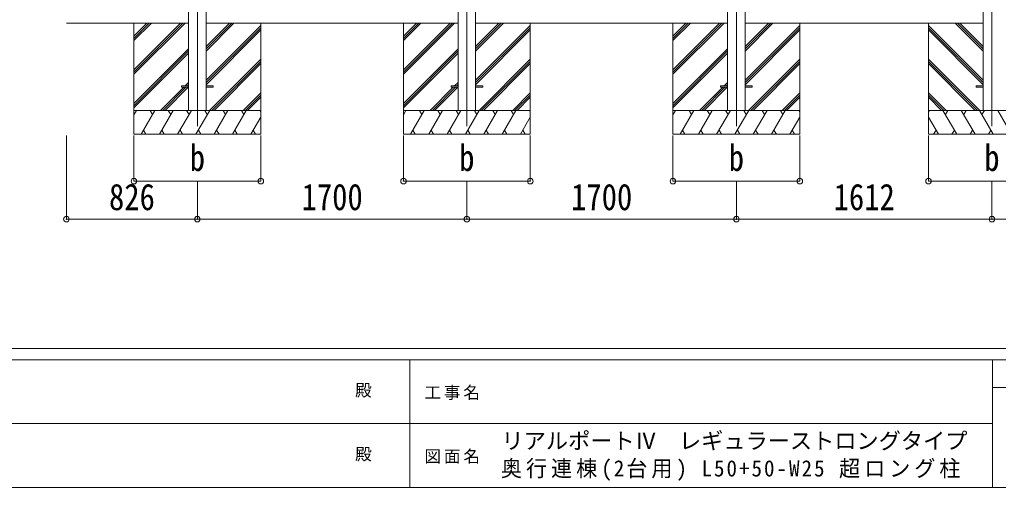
# Model space of a CAD drawing. Units: millimetres at full size. Extents: x -9783 to 9892, y -6828 to 6752.
# Drawn here: x -2931 to 3244, y -6828 to -3878 of the extents above; entities that cross this region are included whole.
import ezdxf
from ezdxf.enums import TextEntityAlignment as Align

# ---------------------------------------------------------------- set-up
doc = ezdxf.new("R2010")
doc.units = ezdxf.units.MM
doc.header["$LTSCALE"] = 35
doc.header["$PDMODE"] = 32
doc.header["$PDSIZE"] = 35
for name, color, linetype, lineweight in [('0-0_0', 7, 'Continuous', 9), ('0-1_本体', 4, 'Continuous', 9), ('0-2_部品', 7, 'Continuous', 9), ('0-8_PARTS2', 2, 'Continuous', 9), ('0-A_寸法', 6, 'Continuous', 9), ('F-0_240', 7, 'Continuous', 9)]:
    doc.layers.add(name, color=color, linetype=linetype, lineweight=lineweight)
doc.styles.add('ＭＳ ゴシック', font='')
doc.styles.get('ＭＳ ゴシック').set_extended_font_data('MS Gothic')

msp = doc.modelspace()

# ---------------------------------------------------------------- linework, layer by layer
at = {"layer": '0-0_0'}
for p, q in [((-2635.16, -3900.47), (-1864.16, -3900.47)), ((-2209.16, -3900.47), (-2209.16, -4600.46)), ((-2209.16, -4194.64), (-1914.98, -3900.47)), ((-2209.16, -4208.78), (-1900.84, -3900.47)), ((-2209.16, -4222.93), (-1886.7, -3900.47)), ((-2209.16, -4010.8), (-2098.83, -3900.47)), ((-2209.16, -3996.65), (-2112.97, -3900.47)), ((-2209.16, -3982.51), (-2127.12, -3900.47)), ((-1754.16, -3900.47), (-164.16, -3900.47)), ((-1754.16, -4076.3), (-1578.33, -3900.47)), ((-1754.16, -4062.15), (-1592.47, -3900.47)), ((-1754.16, -4048.01), (-1606.62, -3900.47)), ((-1754.16, -4260.14), (-1409.16, -3915.14)), ((-1754.16, -4274.28), (-1409.16, -3929.29)), ((-1754.16, -4288.43), (-1409.16, -3943.43)), ((-1409.16, -3900.47), (-1409.16, -4600.46)), ((-509.16, -3900.47), (-509.16, -4600.46)), ((-509.16, -4194.64), (-214.98, -3900.47)), ((-509.16, -4208.78), (-200.84, -3900.47)), ((-509.16, -4222.93), (-186.7, -3900.47)), ((-509.16, -4010.8), (-398.83, -3900.47)), ((-509.16, -3996.65), (-412.97, -3900.47)), ((-509.16, -3982.51), (-427.12, -3900.47)), ((-54.16, -3900.47), (1535.84, -3900.47)), ((-54.16, -4076.3), (121.67, -3900.47)), ((-54.16, -4062.15), (107.53, -3900.47)), ((-54.16, -4048.01), (93.38, -3900.47)), ((-54.16, -4260.14), (290.84, -3915.14)), ((-54.16, -4274.28), (290.84, -3929.29)), ((-54.16, -4288.43), (290.84, -3943.43)), ((290.84, -3900.47), (290.84, -4600.46)), ((1190.84, -3900.47), (1190.84, -4600.46)), ((1190.84, -4194.64), (1485.02, -3900.47)), ((1190.84, -4208.78), (1499.16, -3900.47)), ((1190.84, -4222.93), (1513.3, -3900.47)), ((1190.84, -4010.8), (1301.17, -3900.47)), ((1190.84, -3996.65), (1287.03, -3900.47)), ((1190.84, -3982.51), (1272.88, -3900.47)), ((1645.84, -3900.47), (2416.84, -3900.47)), ((1645.84, -4076.3), (1821.67, -3900.47)), ((1645.84, -4062.15), (1807.53, -3900.47)), ((1645.84, -4048.01), (1793.38, -3900.47)), ((1645.84, -4260.14), (1990.84, -3915.14)), ((1645.84, -4274.28), (1990.84, -3929.29)), ((1645.84, -4288.43), (1990.84, -3943.43)), ((1990.84, -3900.47), (1990.84, -4600.46)), ((3147.84, -3900.47), (2376.84, -3900.47)), ((2802.84, -3900.47), (2802.84, -4600.46)), ((3147.84, -4260.14), (2802.84, -3915.14)), ((3147.84, -4274.28), (2802.84, -3929.29)), ((3147.84, -4288.43), (2802.84, -3943.43)), ((3147.84, -4076.3), (2972, -3900.47)), ((3147.84, -4062.15), (2986.15, -3900.47)), ((3147.84, -4048.01), (3000.29, -3900.47)), ((-2209.16, -4406.77), (-1864.16, -4061.78)), ((-509.16, -4406.77), (-164.16, -4061.78)), ((1190.84, -4406.77), (1535.84, -4061.78)), ((-2209.16, -4420.92), (-1864.16, -4075.92)), ((-2209.16, -4435.06), (-1864.16, -4090.06)), ((-1732.36, -4450.46), (-1409.16, -4127.28)), ((-509.16, -4420.92), (-164.16, -4075.92)), ((-509.16, -4435.06), (-164.16, -4090.06)), ((-32.36, -4450.46), (290.84, -4127.28)), ((1190.84, -4420.92), (1535.84, -4075.92)), ((1190.84, -4435.06), (1535.84, -4090.06)), ((1667.64, -4450.46), (1990.84, -4127.28)), ((3126.03, -4450.46), (2802.84, -4127.28)), ((-1718.21, -4450.46), (-1409.16, -4141.42)), ((-1704.07, -4450.46), (-1409.16, -4155.56)), ((-18.21, -4450.46), (290.84, -4141.42)), ((-4.07, -4450.46), (290.84, -4155.56)), ((1681.79, -4450.46), (1990.84, -4141.42)), ((1695.93, -4450.46), (1990.84, -4155.56)), ((3111.89, -4450.46), (2802.84, -4141.42)), ((3097.74, -4450.46), (2802.84, -4155.56)), ((-2040.72, -4450.46), (-1895.22, -4304.97)), ((-2026.58, -4450.46), (-1881.08, -4304.97)), ((-2012.44, -4450.46), (-1866.94, -4304.97)), ((-1886.22, -4295.97), (-1864.16, -4273.91)), ((-1872.08, -4295.97), (-1864.16, -4288.05)), ((-340.72, -4450.46), (-195.22, -4304.97)), ((-326.58, -4450.46), (-181.08, -4304.97)), ((-312.44, -4450.46), (-166.94, -4304.97)), ((-186.22, -4295.97), (-164.16, -4273.91)), ((-172.08, -4295.97), (-164.16, -4288.05)), ((1359.28, -4450.46), (1504.78, -4304.97)), ((1373.42, -4450.46), (1518.92, -4304.97)), ((1387.56, -4450.46), (1533.06, -4304.97)), ((1513.78, -4295.97), (1535.84, -4273.91)), ((1527.92, -4295.97), (1535.84, -4288.05)), ((-1520.22, -4450.46), (-1409.16, -4339.41)), ((-1506.08, -4450.46), (-1409.16, -4353.55)), ((-1491.94, -4450.46), (-1409.16, -4367.69)), ((179.78, -4450.46), (290.84, -4339.41)), ((193.92, -4450.46), (290.84, -4353.55)), ((208.06, -4450.46), (290.84, -4367.69)), ((1879.78, -4450.46), (1990.84, -4339.41)), ((1893.92, -4450.46), (1990.84, -4353.55)), ((1908.06, -4450.46), (1990.84, -4367.69)), ((2913.89, -4450.46), (2802.84, -4339.41)), ((2899.75, -4450.46), (2802.84, -4353.55)), ((2885.61, -4450.46), (2802.84, -4367.69)), ((-1409.16, -4450.46), (-2209.16, -4450.46)), ((-2209.16, -4477.97), (-2193.28, -4450.46)), ((-2164.42, -4600.46), (-2077.82, -4450.46)), ((-2092.82, -4476.45), (-2107.82, -4450.46)), ((-2048.95, -4600.46), (-1962.34, -4450.46)), ((-1977.35, -4476.45), (-1992.35, -4450.46)), ((-1933.48, -4600.46), (-1846.87, -4450.46)), ((-1861.88, -4476.45), (-1876.88, -4450.46)), ((-1818.01, -4600.46), (-1731.4, -4450.46)), ((-1746.41, -4476.45), (-1761.41, -4450.46)), ((-1702.54, -4600.46), (-1615.93, -4450.46)), ((-1630.94, -4476.45), (-1645.94, -4450.46)), ((-1587.07, -4600.46), (-1500.46, -4450.46)), ((-1530.46, -4450.46), (-1515.46, -4476.45)), ((-1471.6, -4600.46), (-1409.16, -4492.33)), ((-1415, -4450.46), (-1409.16, -4460.56)), ((290.84, -4450.46), (-509.16, -4450.46)), ((-509.16, -4477.97), (-493.28, -4450.46)), ((-464.42, -4600.46), (-377.82, -4450.46)), ((-392.82, -4476.45), (-407.82, -4450.46)), ((-348.95, -4600.46), (-262.34, -4450.46)), ((-277.35, -4476.45), (-292.35, -4450.46)), ((-233.48, -4600.46), (-146.87, -4450.46)), ((-161.88, -4476.45), (-176.88, -4450.46)), ((-118.01, -4600.46), (-31.4, -4450.46)), ((-46.41, -4476.45), (-61.41, -4450.46)), ((-2.54, -4600.46), (84.07, -4450.46)), ((69.06, -4476.45), (54.06, -4450.46)), ((112.93, -4600.46), (199.54, -4450.46)), ((169.54, -4450.46), (184.54, -4476.45)), ((228.4, -4600.46), (290.84, -4492.33)), ((285, -4450.46), (290.84, -4460.56)), ((1990.84, -4450.46), (1190.84, -4450.46)), ((1190.84, -4477.97), (1206.72, -4450.46)), ((1235.58, -4600.46), (1322.18, -4450.46)), ((1307.18, -4476.45), (1292.18, -4450.46)), ((1351.05, -4600.46), (1437.66, -4450.46)), ((1422.65, -4476.45), (1407.65, -4450.46)), ((1466.52, -4600.46), (1553.13, -4450.46)), ((1538.12, -4476.45), (1523.12, -4450.46)), ((1581.99, -4600.46), (1668.6, -4450.46)), ((1653.59, -4476.45), (1638.59, -4450.46)), ((1697.46, -4600.46), (1784.07, -4450.46)), ((1769.06, -4476.45), (1754.06, -4450.46)), ((1812.93, -4600.46), (1899.54, -4450.46)), ((1869.54, -4450.46), (1884.54, -4476.45)), ((1928.4, -4600.46), (1990.84, -4492.33)), ((1985, -4450.46), (1990.84, -4460.56)), ((2802.84, -4450.46), (3602.84, -4450.46)), ((2808.67, -4450.46), (2802.84, -4460.56)), ((2865.27, -4600.46), (2802.84, -4492.33)), ((2980.74, -4600.46), (2894.14, -4450.46)), ((2924.14, -4450.46), (2909.14, -4476.45)), ((3096.21, -4600.46), (3009.61, -4450.46)), ((3024.61, -4476.45), (3039.61, -4450.46)), ((3211.68, -4600.46), (3125.08, -4450.46)), ((3140.08, -4476.45), (3155.08, -4450.46)), ((3327.15, -4600.46), (3240.55, -4450.46)), ((-2209.16, -4600.46), (-1409.16, -4600.46)), ((-2149.42, -4574.49), (-2134.42, -4600.46)), ((-2033.95, -4574.48), (-2018.95, -4600.46)), ((-1918.48, -4574.48), (-1903.48, -4600.46)), ((-1803.01, -4574.48), (-1788.01, -4600.46)), ((-1687.54, -4574.48), (-1672.54, -4600.46)), ((-1572.07, -4574.49), (-1557.07, -4600.46)), ((-1456.6, -4574.49), (-1441.6, -4600.46)), ((-509.16, -4600.46), (290.84, -4600.46)), ((-449.42, -4574.49), (-434.42, -4600.46)), ((-333.95, -4574.48), (-318.95, -4600.46)), ((-218.48, -4574.48), (-203.48, -4600.46)), ((-103.01, -4574.48), (-88.01, -4600.46)), ((12.46, -4574.48), (27.46, -4600.46)), ((127.93, -4574.49), (142.93, -4600.46)), ((243.4, -4574.49), (258.4, -4600.46)), ((1190.84, -4600.46), (1990.84, -4600.46)), ((1250.58, -4574.49), (1265.58, -4600.46)), ((1366.05, -4574.48), (1381.05, -4600.46)), ((1481.52, -4574.48), (1496.52, -4600.46)), ((1596.99, -4574.48), (1611.99, -4600.46)), ((1712.46, -4574.48), (1727.46, -4600.46)), ((1827.93, -4574.49), (1842.93, -4600.46)), ((1943.4, -4574.49), (1958.4, -4600.46)), ((3602.84, -4600.46), (2802.84, -4600.46)), ((2850.27, -4574.49), (2835.27, -4600.46)), ((2965.74, -4574.49), (2950.74, -4600.46)), ((3081.21, -4574.48), (3066.21, -4600.46)), ((3196.68, -4574.48), (3181.68, -4600.46))]:
    msp.add_line(p, q, dxfattribs=at)
at = {"layer": '0-1_本体'}
for p, q in [((-1864.16, -970.47), (-1864.16, -4450.46)), ((-1754.16, -970.47), (-1754.16, -4450.46)), ((-164.16, -970.47), (-164.16, -4450.46)), ((-54.16, -970.47), (-54.16, -4450.46)), ((1535.84, -970.47), (1535.84, -4450.46)), ((1645.84, -970.47), (1645.84, -4450.46)), ((3147.84, -970.47), (3147.84, -4450.46))]:
    msp.add_line(p, q, dxfattribs=at)
at = {"layer": '0-2_部品', "color": 4}
for p, q in [((-1909.16, -4295.97), (-1909.16, -4304.97)), ((-1864.16, -4295.97), (-1909.16, -4295.97)), ((-1864.16, -4304.97), (-1909.16, -4304.97)), ((-1709.16, -4295.97), (-1754.16, -4295.97)), ((-1709.16, -4304.97), (-1754.16, -4304.97)), ((-1709.16, -4295.97), (-1709.16, -4304.97)), ((-209.16, -4295.97), (-209.16, -4304.97)), ((-164.16, -4295.97), (-209.16, -4295.97)), ((-164.16, -4304.97), (-209.16, -4304.97)), ((-9.16, -4295.97), (-54.16, -4295.97)), ((-9.16, -4304.97), (-54.16, -4304.97)), ((-9.16, -4295.97), (-9.16, -4304.97)), ((1490.84, -4295.97), (1490.84, -4304.97)), ((1535.84, -4295.97), (1490.84, -4295.97)), ((1535.84, -4304.97), (1490.84, -4304.97)), ((1690.84, -4295.97), (1645.84, -4295.97)), ((1690.84, -4304.97), (1645.84, -4304.97)), ((1690.84, -4295.97), (1690.84, -4304.97)), ((3102.84, -4295.97), (3102.84, -4304.97)), ((3102.84, -4295.97), (3147.84, -4295.97)), ((3102.84, -4304.97), (3147.84, -4304.97))]:
    msp.add_line(p, q, dxfattribs=at)
at = {"layer": '0-8_PARTS2'}
for p, q in [((-1809.16, -1004.33), (-1809.16, -4550.46)), ((-109.16, -1004.33), (-109.16, -4550.46)), ((1590.84, -1004.33), (1590.84, -4550.46)), ((3202.84, -1004.33), (3202.84, -4550.46))]:
    msp.add_line(p, q, dxfattribs=at)
at = {"layer": '0-A_寸法'}
for p, q in [((-2635.16, -5136.83), (-2635.16, -4607.88)), ((-2209.16, -4896.85), (-2209.16, -4607.88)), ((-1409.16, -4896.85), (-1409.16, -4607.88)), ((-509.16, -4896.85), (-509.16, -4607.88)), ((290.84, -4896.85), (290.84, -4607.88)), ((1190.84, -4896.85), (1190.84, -4607.88)), ((1990.84, -4896.85), (1990.84, -4607.88)), ((2802.84, -4896.85), (2802.84, -4607.88)), ((-2209.16, -4896.85), (-1409.16, -4896.85)), ((-1809.16, -5136.83), (-1809.16, -4896.85)), ((-509.16, -4896.85), (290.84, -4896.85)), ((-109.16, -5136.83), (-109.16, -4896.85)), ((1190.84, -4896.85), (1990.84, -4896.85)), ((1590.84, -5136.83), (1590.84, -4896.85)), ((3602.84, -4896.85), (2802.84, -4896.85)), ((3202.84, -5136.83), (3202.84, -4896.85)), ((-2635.16, -5136.83), (-1809.16, -5136.83)), ((-1809.16, -5136.83), (-109.16, -5136.83)), ((1590.84, -5136.83), (-109.16, -5136.83)), ((1590.84, -5136.83), (3202.84, -5136.83)), ((3202.84, -5136.83), (4902.84, -5136.83))]:
    msp.add_line(p, q, dxfattribs=at)
for p in [(-2209.16, -4896.85), (-1409.16, -4896.85), (-509.16, -4896.85), (290.84, -4896.85), (1190.84, -4896.85), (1990.84, -4896.85), (2802.84, -4896.85), (-2635.16, -5136.83), (-1809.16, -5136.83), (-109.16, -5136.83), (1590.84, -5136.83), (3202.84, -5136.83)]:
    msp.add_point(p, dxfattribs=at)
at = {"layer": 'F-0_240', "color": 5}
for p, q in [((-9783.03, -5953.1), (9396.97, -5953.1)), ((-9783.03, -6023.1), (6285.75, -6023.1)), ((-469.25, -6023.1), (-469.25, -6828.1)), ((3205.75, -6023.1), (3205.75, -6828.1)), ((3205.75, -6198.1), (5305.75, -6198.1)), ((-3969.25, -6425.6), (3205.75, -6425.6)), ((-9783.03, -6828.1), (9396.97, -6828.1))]:
    msp.add_line(p, q, dxfattribs=at)

# ---------------------------------------------------------------- texts
at = {"layer": '0-A_寸法', "color": 7, "style": 'ＭＳ ゴシック', "width": 0.85}
for s, p in [('b', (-1857.29, -4882.48)), ('b', (-157.29, -4882.48)), ('b', (1542.71, -4882.48)), ('b', (3154.71, -4882.48)), ('826', (-2366.54, -5129.83)), ('1700', (-1151.66, -5129.83)), ('1700', (548.34, -5129.83)), ('1612', (2204.34, -5129.83))]:
    msp.add_text(s, height=166.8, dxfattribs=at).set_placement(p, align=Align.BOTTOM_LEFT)
at = {"layer": 'F-0_240', "style": 'ＭＳ ゴシック'}
for s, height, p in [('殿', 76.98, (-814.24, -6276.85)), ('リアルポートⅣ\u3000レギュラーストロングタイプ', 102.6, (109.35, -6616.22)), ('殿', 76.98, (-814.24, -6679.35))]:
    msp.add_text(s, height=height, dxfattribs=at).set_placement(p, align=Align.BOTTOM_LEFT)
at = {"layer": 'F-0_240', "attachment_point": 7, "style": 'ＭＳ ゴシック'}
for s, insert, char_height in [('\\T1.17;工事名', (-376.96, -6276.85), 76.98), ('\\T1.17;図面名', (-376.96, -6679.35), 76.98), ('\\T1.19;\\W0.95;奥行連棟(2台用)\\~L50+50-W25\\~超ロング柱', (105.77, -6786.55), 102.6)]:
    msp.add_mtext(s, dxfattribs=dict(at, insert=insert, char_height=char_height))

doc.saveas('drawing.dxf')
